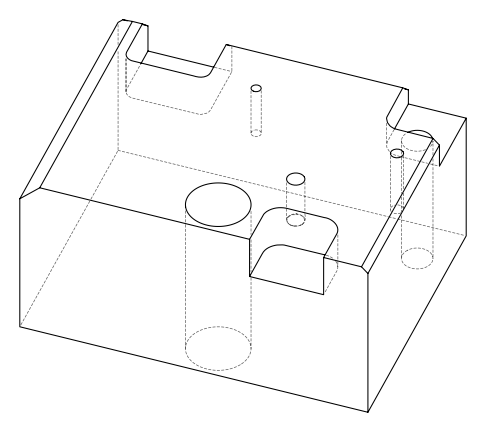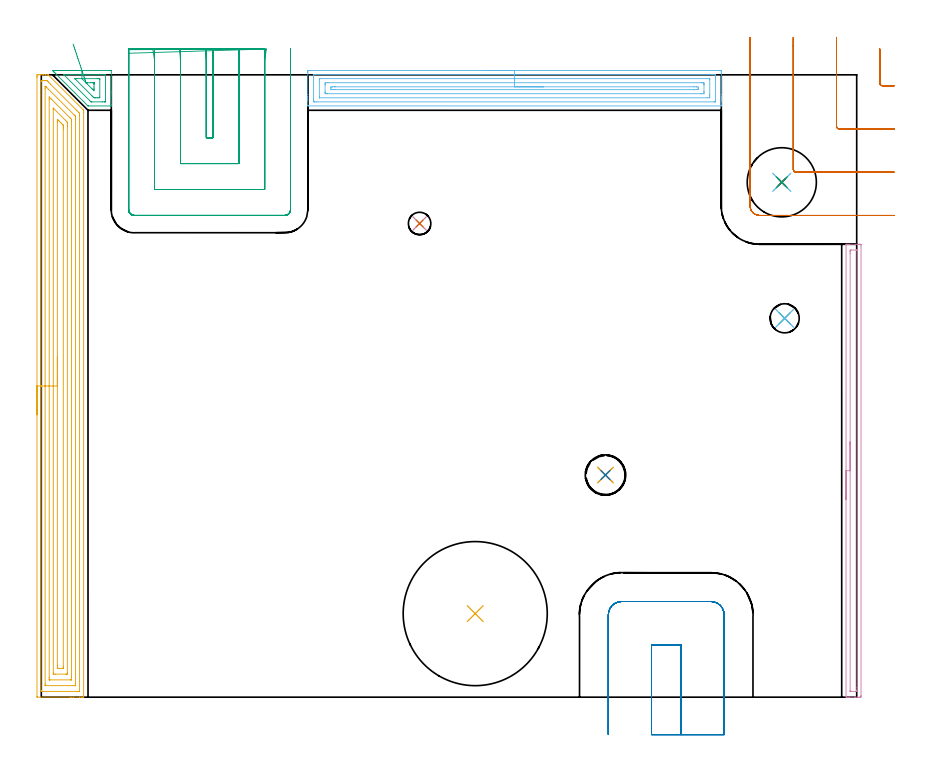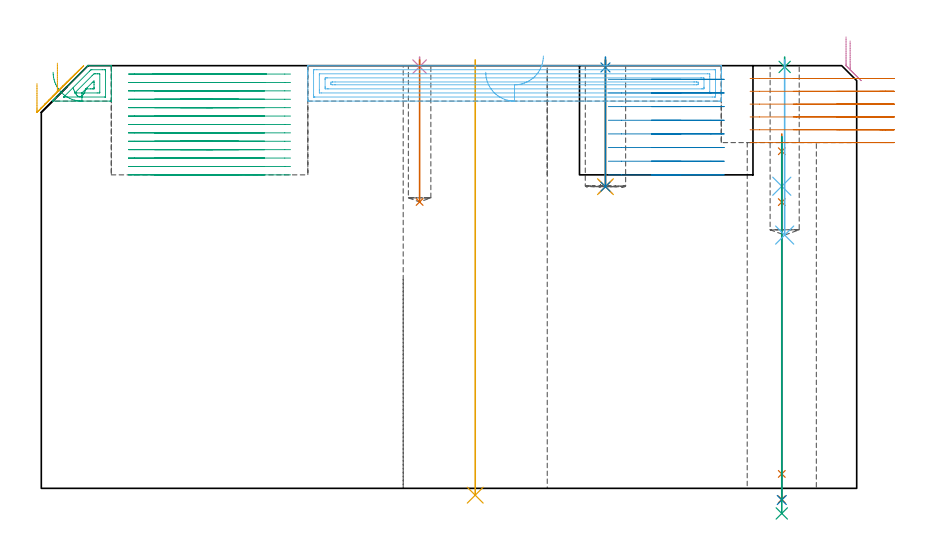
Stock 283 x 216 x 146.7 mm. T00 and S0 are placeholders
(PLAN: 21 operations, 13 tool changes, 48.7 min)
(1 SPOT_DRILL | STEP1HOLE_1 | NXT0321_9005460120000 | 0.05 min | 3197 mm3)
(2 SPOT_DRILL_1 | STEP1POCKET | NXT0321_9005460120000 | 0.03 min | 2 mm3)
(3 SPOT_DRILL_2 | STEP1POCKET_1 | NXT0321_9005460120000 | 0.03 min | 1 mm3)
(4 SPOT_DRILL_3 | STEP1POCKET_2 | NXT0321_9005460120000 | 0.03 min | 1 mm3)
(5 INDEXABLE_INSERT_DRILL_THROUGH_HOLE_FROM_SOLID | STEP1HOLE | NXT0302_038 | 0.61 min | 287987 mm3)
(6 DRILL_BLIND_HOLE_INTO_CENTER | STEP1HOLE_1 | NXT0301_072 | 0.08 min | 965 mm3)
(7 GUN_DRILL_THROUGH_HOLE | STEP1HOLE_1 | UGT0307_007 | 0.59 min | 8314 mm3)
(8 DRILL_TO_ENLARGE_THROUGH_HOLE | STEP1HOLE_1 | NXT0301_104 | 0.51 min | 10079 mm3)
(9 DRILL_TO_ENLARGE_THROUGH_HOLE_1 | STEP1HOLE_1 | UGT0301_057 | 0.53 min | 43771 mm3)
(10 DRILL_BLIND_HOLE_INTO_CENTER_1 | STEP1POCKET | NXT0301_049 | 0.18 min | 1952 mm3)
(11 DRILL_TO_ENLARGE_BLIND_HOLE | STEP1POCKET | UGT0301_374 | 0.18 min | 3608 mm3)
(12 DRILL_BLIND_HOLE_INTO_CENTER_2 | STEP1POCKET_1 | NXT0301_072 | 0.24 min | 4605 mm3)
(13 DRILL_BLIND_HOLE_INTO_CENTER_3 | STEP1POCKET_2 | NXT0301_049 | 0.2 min | 2211 mm3)
(14 BORE_BLIND_HOLE | STEP1POCKET | UGT0332_064 | 0.18 min | 888 mm3)
(15 AREA_MILL | FG_CHAMFER_SURFACE | UGT0205_001 | 0.79 min | 2307 mm3)
(16 AREA_MILL_1 | FG_CHAMFER_SURFACE_1 | UGT0205_001 | 2.7 min | 2172 mm3)
(17 AREA_MILL_2 | FG_CHAMFER_SURFACE_2 | UGT0205_001 | 10.46 min | 27466 mm3)
(18 AREA_MILL_3 | FG_CHAMFER_SURFACE_3 | UGT0205_001 | 5.95 min | 11860 mm3)
(19 MILL_CORNER_NOTCH_RECTANGULAR | CORNER_NOTCH_RECTANGULAR | UGT0201_094 | Follow Part, ap 5, ae 75% | 3.65 min | 60151 mm3)
(20 MILL_SLOT | SLOT_PARTIAL_RECTANGULAR | UGT0201_094 | Follow Part, ap 5, ae 75% | 4.24 min | 95107 mm3)
(21 MILL_SLOT_1 | SLOT_PARTIAL_RECTANGULAR_1 | NXT0201_011 | Follow Part, ap 3, ae 75% | 17.43 min | 139614 mm3)
(TOOL NXT0321_9005460120000 | NC Spot Drill, 142deg, 12mm, Carbide, Uncoated | D12 PA142 FL30 Z2)
(TOOL NXT0302_038 | Index. Insert Drill 50mm [880-D5000L50-04] | D50 PA176 FL200 Z2)
(TOOL NXT0301_072 | Carbide Drill 10.1mm [860.1-1010-051A1-MM 2214] | D10.1 PA140 FL71 Z2)
(TOOL UGT0307_007 | Gun Drill 10 mm | D10 PA130 FL24 Z1)
(TOOL NXT0301_104 | Carbide Drill 14mm [860.1-1400-112A1-MM 2214] | D14 PA140 FL123 Z2)
(TOOL UGT0301_057 | Twist Drill 24 mm | D24 PA118 FL160 Z2)
(TOOL NXT0301_049 | Carbide Drill 7.8mm [860.1-0780-039A1-MM 2214] | D7.8 PA140 FL53 Z2)
(TOOL UGT0301_374 | Twist Drill Flat Bottom 13 mm | D13 PA180 FL101 Z2)
(TOOL UGT0332_064 | 14 mm Boring Bar Slip Fit | D14)
(TOOL UGT0205_001 | Chamfer Mill 20 x 3 x 45 deg. | D20 FL50 Z2)
(TOOL UGT0201_094 | End mill 20 mm | D20 FL38 Z4)
(TOOL NXT0201_011 | ENDMILL 12mm [2P460-1200-NA 1630] | D12 FL38 Z6)
(OP 1 SPOT_DRILL)
G17 G21 G94 G90
T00 M6
G54
G17 G0 G90 X257. Y178.7 S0 M3
G43 Z156.7 H0
G94 G81 G98 Z117. F250. R123.
G80
M5
M2
(OP 2 SPOT_DRILL_1)
G17 G21 G94 G90
T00 M6
G54
G17 G0 G90 X195.8 Y77.1 S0 M3
G43 Z156.7 H0
G94 G81 G98 Z146.089 F250. R149.7
G80
M5
M2
(OP 3 SPOT_DRILL_2)
G17 G21 G94 G90
T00 M6
G54
G17 G0 G90 X258. Y131.5 S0 M3
G43 Z156.7 H0
G94 G81 G98 Z146.265 F250. R149.7
G80
M5
M2
(OP 4 SPOT_DRILL_3)
G17 G21 G94 G90
T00 M6
G54
G17 G0 G90 X131.3 Y164.4 S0 M3
G43 Z156.7 H0
G94 G81 G98 Z146.364 F250. R149.7
G80
M5
M2
(OP 5 INDEXABLE_INSERT_DRILL_THROUGH_HOLE_FROM_SOLID)
G17 G21 G94 G90
T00 M6
G54
G17 G0 G90 X150.6 Y29. S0 M3
G43 Z156.7 H1
G94 G81 G98 Z-2.373 F250. R148.7
G80
M5
M2
(OP 6 DRILL_BLIND_HOLE_INTO_CENTER)
G17 G21 G94 G90
T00 M6
G54
G17 G0 G90 X257. Y178.7 S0 M3
G43 Z156.7 H1
G94 G81 G98 Z104.85 F250. R122.
G80
M5
M2
(OP 7 GUN_DRILL_THROUGH_HOLE)
G17 G21 G94 G90
T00 M6
G54
G17 G0 G90 X257. Y178.7 M8
G43 Z156.7 H0
Z116.075
S716 M3
G94 G1 Z99.338 F125. M26
G4 X.084
Z5. F250.
G4 X.084
Z-3.832 F125.
G4 X.084
M5
M9
G0 Z116.075
Z156.7
M2
(OP 8 DRILL_TO_ENLARGE_THROUGH_HOLE)
G17 G21 G94 G90
T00 M6
G54
G17 G0 G90 X257. Y178.7 S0 M3
G43 Z156.7 H1
G94 G73 G98 Z-4.048 F250. Q13.783 R122.
G80
M5
M2
(OP 9 DRILL_TO_ENLARGE_THROUGH_HOLE_1)
G17 G21 G94 G90
T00 M6
G54
G17 G0 G90 X257. Y178.7 S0 M3
G43 Z156.7 H0
G94 G73 G98 Z-8.71 F250. Q21.452 R122.
G80
M5
M2
(OP 10 DRILL_BLIND_HOLE_INTO_CENTER_1)
G17 G21 G94 G90
T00 M6
G54
G17 G0 G90 X195.8 Y77.1 S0 M3
G43 Z156.7 H1
G94 G81 G98 Z104.7 F250. R148.7
G80
M5
M2
(OP 11 DRILL_TO_ENLARGE_BLIND_HOLE)
G17 G21 G94 G90
T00 M6
G54
G17 G0 G90 X195.8 Y77.1 S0 M3
G43 Z156.7 H0
G94 G73 G98 Z104.7 F250. Q10.5 R148.7
G80
M5
M2
(OP 12 DRILL_BLIND_HOLE_INTO_CENTER_2)
G17 G21 G94 G90
T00 M6
G54
G17 G0 G90 X258. Y131.5 S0 M3
G43 Z156.7 H1
G94 G81 G98 Z87.9 F250. R148.7
G80
M5
M2
(OP 13 DRILL_BLIND_HOLE_INTO_CENTER_3)
G17 G21 G94 G90
T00 M6
G54
G17 G0 G90 X131.3 Y164.4 S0 M3
G43 Z156.7 H1
G94 G81 G98 Z99.4 F250. R148.7
G80
M5
M2
(OP 14 BORE_BLIND_HOLE)
G17 G21 G94 G90
T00 M6
G54
G17 G0 G90 X195.8 Y77.1 S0 M3
G43 Z156.7 H0
G94 G85 G98 Z104.7 F250. R148.7
G80
M5
M2
(OP 15 AREA_MILL)
G17 G21 G94 G90
T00 M6
G54
G17 G0 G90 X4.1 Y217.5 S1061 M3
G43 Z156.7 H0
Z144.4
G94 G1 X4.138 Z143.528 F250.
X4.252 Z142.664
X4.441 Z141.812
X4.703 Z140.98
X5.037 Z140.174
X5.44 Z139.4
X5.908 Z138.664
X6.44 Z137.972
X7.029 Z137.329
X7.672 Z136.74
X8.364 Z136.208
X9.1 Z135.74
X9.874 Z135.337
X10.68 Z135.003
X11.512 Z134.741
X12.363 Z134.552
X13.228 Z134.438
X14.1 Z134.4
X23.819
X24.277 Y217.493 Z134.402
X24.29 Y217.491 Z134.405
X24.3 Y217.471 Z134.425
Y210.03 Z141.863
Y209.228 Z142.671
Y209.15 Z142.749
Y205.63 Z146.268
X24.298 Y205.273 Z146.625
X24.29 Y205.205 Z146.693
X24.261 Y205.2 Z146.7
X16.301
X16.2 Y205.198 Z146.694
X16.099 Y205.3 Z146.598
X5.209 Y216.19 Z135.707
X5.155 Y216.244 Z135.655
X4.97 Y216.43 Z135.469
X4.915 Y216.483 Z135.414
X4.863 Y216.536 Z135.363
X4.675 Y216.724 Z135.175
X4.622 Y216.776 Z135.121
X4.571 Y216.828 Z135.071
X4.381 Y217.019 Z134.88
X4.329 Y217.07 Z134.827
X4.181 Y217.219 Z134.681
X4.086 Y217.316 Z134.584
X3.919 Y217.492 Z134.406
X4.086 Y217.5 Z134.4
X14.1
Y216.086 Z135.814
X22.052 Y216.085 Z135.815
X22.158
X22.246 Y216.081 Z135.819
X22.284 Y216.079 Z135.821
X22.29 Y216.06 Z135.84
X22.294 Y216.032 Z135.868
X22.299 Y215.944 Z135.956
X22.3 Y207.144 Z144.756
X22.296 Y206.896 Z145.004
X22.291 Y206.732 Z145.168
X22.286 Y206.621 Z145.279
X22.246 Y206.619 Z145.281
X22.052 Y206.616 Z145.284
X21.947 Y206.615 Z145.285
X21.168 Y206.614 Z145.286
X17.529 Y206.615 Z145.285
X17.335 Y206.619 Z145.281
X17.243 Y206.621 Z145.279
X17.05 Y206.808 Z145.092
X16.751 Y207.1 Z144.8
X7.915 Y215.936 Z135.964
X7.825 Y216.032 Z135.868
X7.797 Y216.065 Z135.835
X7.789 Y216.079 Z135.821
X7.823 Y216.081 Z135.819
X7.915 Y216.084 Z135.816
X8.02 Y216.085 Z135.815
X14.1 Y216.086 Z135.814
Y214.672 Z137.228
X19.401 Y214.671 Z137.229
X20.046 Y214.668 Z137.232
X20.285 Y214.665 Z137.235
X20.299 Y214.43 Z137.47
X20.3 Y214.415 Z137.485
X20.299 Y208.256 Z143.644
X20.285 Y208.036 Z143.865
X19.643 Y208.03 Z143.87
X19.401 Y208.029 Z143.871
X18.759
X18.518 Y208.032 Z143.868
X18.28 Y208.035 Z143.865
X18.036 Y208.27 Z143.63
X17.634 Y208.666 Z143.234
X11.87 Y214.43 Z137.47
X11.718 Y214.585 Z137.315
X11.665 Y214.642 Z137.258
X11.646 Y214.664 Z137.236
X11.686 Y214.666 Z137.234
X11.847 Y214.67 Z137.23
X12.09 Y214.671 Z137.229
X12.333 Y214.672 Z137.228
X14.1
X15.513 Y213.252 Z138.648
X15.523
X15.867 Y213.256 Z138.644
X17.044 Y213.257 Z138.643
X17.634
X17.929 Y213.256 Z138.644
X18.269 Y213.252 Z138.648
X18.284 Y213.251 Z138.649
X18.29 Y213.24 Z138.66
X18.294 Y213.191 Z138.709
X18.298 Y213.09 Z138.81
X18.3 Y212.887 Z139.013
Y212.67 Z139.23
Y211.79 Z140.11
X18.299 Y211.128 Z140.772
X18.297 Y210.91 Z140.99
X18.29 Y210.479 Z141.421
X17.844 Y210.91 Z140.99
X17.634 Y211.116 Z140.784
X15.867 Y212.882 Z139.018
X15.662 Y213.089 Z138.811
X15.562 Y213.193 Z138.707
X15.516 Y213.245 Z138.655
X15.513 Y213.252 Z138.648
X15.306 Y213.876 Z138.076
X15.083 Y214.546 Z137.563
X14.847 Y215.256 Z137.114
X14.6 Y216. Z136.732
X14.343 Y216.773 Z136.419
X14.078 Y217.568 Z136.179
X13.808 Y218.381 Z136.012
X13.534 Y219.204 Z135.921
X13.259 Y220.032 Z135.906
X12.984 Y220.858 Z135.967
X12.713 Y221.675 Z136.103
X12.446 Y222.479 Z136.314
X12.185 Y223.261 Z136.598
X11.934 Y224.018 Z136.953
X11.693 Y224.742 Z137.376
X11.465 Y225.428 Z137.864
X11.251 Y226.071 Z138.413
X11.053 Y226.667 Z139.019
G0 Z156.7
M5
M2
(OP 16 AREA_MILL_1)
G17 G21 G94 G90
T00 M6
G54
G17 G0 G90 X279.3 Y68.6 S1061 M3
G43 Z156.7 H0
G94 G1 Y68.638 Z155.828 F250.
Y68.752 Z154.963
Y68.941 Z154.112
Y69.203 Z153.28
Y69.537 Z152.474
Y69.94 Z151.7
Y70.408 Z150.964
Y70.94 Z150.272
Y71.529 Z149.629
Y72.172 Z149.039
Y72.864 Z148.508
Y73.6 Z148.04
Y74.374 Z147.637
Y75.18 Z147.303
Y76.012 Z147.041
Y76.863 Z146.852
Y77.728 Z146.738
Y78.6 Z146.7
Y157.054
X279.302 Y157.19 Z146.688
X279.431 Y157.198 Z146.561
X279.566 Y157.2 Z146.433
X280.005 Z145.994
X280.583 Z145.412
X282.628 Z143.369
X283.217 Z142.777
X283.801 Z142.195
X284.095 Y157.197 Z141.9
X284.491 Y157.19 Z141.505
X284.496 Y157.014 Z141.502
X284.499 Y156.608 Z141.501
Y0.592
X284.496 Y0.186 Z141.502
X284.491 Y0.01 Z141.505
X284.095 Y0. Z141.9
X283.801 Z142.195
X283.217 Z142.777
X282.628 Z143.37
X282.339 Z143.658
X280.583 Z145.412
X280.005 Z145.994
X279.566 Z146.433
X279.431 Y0.002 Z146.561
X279.302 Y0.01 Z146.688
X279.3 Y0.147 Z146.7
Y78.6
X280.714 Z145.286
Y153.933
X280.716 Y154.69 Z145.284
X280.718 Y154.825 Z145.282
X280.728 Y155.19 Z145.272
X281.093 Y155.198 Z144.907
X282.847 Y155.2 Z143.153
X283.014 Y155.199 Z142.986
X283.04 Y155.198 Z142.96
X283.066 Y155.193 Z142.934
X283.079 Y155.188 Z142.921
X283.081 Y155.169 Z142.919
X283.085 Y154.959 Z142.915
X283.086 Y3.267 Z142.914
X283.084 Y2.51 Z142.916
X283.082 Y2.375 Z142.918
X283.072 Y2.01 Z142.928
X282.706 Y2.002 Z143.294
X280.952 Y2. Z145.048
X280.786 Y2.001 Z145.214
X280.76 Y2.002 Z145.24
X280.734 Y2.007 Z145.266
X280.721 Y2.012 Z145.279
X280.719 Y2.031 Z145.281
X280.715 Y2.241 Z145.285
X280.714 Y78.6 Z145.286
Y79.472 Z145.324
Y80.336 Z145.438
Y81.188 Z145.626
Y82.02 Z145.889
Y82.826 Z146.223
Y83.6 Z146.625
Y84.336 Z147.094
Y85.028 Z147.625
Y85.671 Z148.215
Y86.26 Z148.858
Y86.792 Z149.55
Y87.26 Z150.286
Y87.663 Z151.06
Y87.997 Z151.866
Y88.259 Z152.698
Y88.448 Z153.549
Y88.562 Z154.414
Y88.6 Z155.286
G0 Z156.7
M5
M2
(OP 17 AREA_MILL_2)
G17 G21 G94 G90
T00 M6
G54
G17 G0 G90 X-1.5 Y98. S1061 M3
G43 Z156.7 H0
Z140.5
G94 G1 Y98.038 Z139.628 F250.
Y98.152 Z138.764
Y98.341 Z137.912
Y98.603 Z137.08
Y98.937 Z136.274
Y99.34 Z135.5
Y99.809 Z134.764
Y100.34 Z134.072
Y100.929 Z133.429
Y101.572 Z132.84
Y102.264 Z132.308
Y103. Z131.84
Y103.774 Z131.437
Y104.58 Z131.103
Y105.412 Z130.841
Y106.264 Z130.652
Y107.128 Z130.538
Y108. Z130.5
Y215.069
X-1.499 Y215.41 Z130.501
X-1.493 Y215.953 Z130.502
X-1.49 Y215.992 Z130.504
X-0.951 Y216. Z131.042
X-0.351 Z131.646
X-0.063 Z131.933
X0.537 Z132.534
X0.825 Z132.821
X1.402 Z133.401
X1.471 Z133.47
X2.158 Z134.157
X2.316 Y215.999 Z134.315
X2.4 Y215.99 Z134.395
X2.488 Y215.913 Z134.487
X14.598 Y203.801 Z146.598
X14.695 Y203.695 Z146.691
X14.7 Y202.931 Z146.7
Y0.145
X14.697 Y0.01 Z146.688
X14.668 Y0.007 Z146.659
X14.344 Y0. Z146.343
X13.839 Z145.838
X13.263 Z145.258
X11.198 Z143.195
X10.598 Z142.592
X10.01 Z142.005
X-1.252 Y0.001 Z130.745
X-1.491 Y0.01 Z130.506
X-1.499 Y0.248 Z130.499
X-1.5 Y108. Z130.5
X-0.086 Z131.914
X-0.085 Y213.627 Z131.915
X-0.084 Y213.649 Z131.916
X-0.063 Y213.99 Z131.937
X0.456 Y213.998 Z132.456
X0.825 Y213.999 Z132.825
X1.342 Y214. Z133.342
X1.714 Y213.998 Z133.714
X1.838 Y213.995 Z133.838
X1.935 Y213.99 Z133.935
X2.014 Y213.924 Z134.014
X2.321 Y213.627 Z134.321
X2.602 Y213.348 Z134.602
X3.215 Y212.736 Z135.215
X12.375 Y203.575 Z144.375
X13.016 Y202.931 Z145.016
X13.263 Y202.675 Z145.263
X13.285 Y202.039 Z145.285
Y202.017
Y2.373
X13.284 Y2.351 Z145.284
X13.263 Y2.01 Z145.263
X12.744 Y2.002 Z144.744
X12.375 Y2.001 Z144.375
X11.858 Y2. Z143.858
X0.825 Y2.001 Z132.825
X0.306 Y2.003 Z132.306
X-0.063 Y2.01 Z131.937
X-0.084 Y2.373 Z131.916
X-0.085 Y2.395 Z131.915
X-0.086 Y108. Z131.914
X1.328 Z133.328
X1.329 Y211.339 Z133.329
X1.333 Y211.844 Z133.333
X1.335 Y211.952 Z133.335
X1.343 Y211.991 Z133.343
X1.376 Y211.994 Z133.376
X1.415 Y211.995 Z133.415
X1.49 Y211.99 Z133.49
X1.654 Y211.844 Z133.654
X1.714 Y211.786 Z133.714
X2.548 Y210.953 Z134.548
X11.486 Y202.015 Z143.486
X11.701 Y201.797 Z143.701
X11.808 Y201.686 Z143.808
X11.858 Y201.631 Z143.858
X11.864 Y201.534 Z143.864
X11.869 Y201.148 Z143.869
X11.871 Y200.762 Z143.871
Y4.661
X11.869 Y4.156 Z143.869
X11.867 Y4.06 Z143.867
X11.865 Y4.02 Z143.865
X11.796 Y4.01 Z143.796
X11.64 Y4.002 Z143.64
X11.486 Y4.001 Z143.486
X10.753 Y4. Z142.753
X1.559 Y4.001 Z133.559
X1.455 Y4.003 Z133.455
X1.373 Y4.008 Z133.373
X1.335 Y4.014 Z133.335
X1.333 Y4.028 Z133.333
X1.331 Y4.156 Z133.331
X1.329 Y4.542 Z133.329
X1.328 Y108. Z133.328
X2.743 Z134.743
Y207.387
X2.747 Y208.133 Z134.747
X2.75 Y208.279 Z134.75
X2.756 Y208.284 Z134.756
X2.768 Y208.279 Z134.768
X3.491 Y207.561 Z135.491
X3.664 Y207.387 Z135.664
X9.902 Y201.148 Z141.902
X10.096 Y200.948 Z142.096
X10.45 Y200.58 Z142.45
X10.455 Y200.4 Z142.455
X10.456 Y200.257 Z142.456
X10.457 Y199.506 Z142.457
Y6.83
X10.455 Y6.082 Z142.455
X10.453 Y6.03 Z142.453
X10.451 Y6.011 Z142.451
X10.432 Y6.009 Z142.432
X10.33 Y6.004 Z142.33
X10.123 Y6.001 Z142.123
X3.052 Z135.052
X2.864 Y6.003 Z134.864
X2.77 Y6.008 Z134.77
X2.752 Y6.01 Z134.752
X2.749 Y6.022 Z134.749
X2.747 Y6.057 Z134.747
X2.743 Y6.689 Z134.743
Y6.83
Y108.
X4.157 Z136.157
Y204.045
X4.159 Y204.268 Z136.159
X4.162 Y204.415 Z136.162
X4.164 Y204.426 Z136.164
X4.168 Y204.425 Z136.168
X4.196 Y204.402 Z136.196
X4.246 Y204.355 Z136.246
X8.345 Y200.257 Z140.345
X8.821 Y199.774 Z140.821
X9.022 Y199.568 Z141.022
X9.036 Y199.365 Z141.036
X9.039 Y199.146 Z141.039
X9.043 Y198.474 Z141.043
Y198.251
Y8.613
X9.042 Y8.391 Z141.042
X9.039 Y8.167 Z141.039
X9.036 Y8.027 Z141.036
X8.973 Y8.01 Z140.973
X8.821 Y8.006 Z140.821
X8.542 Y8.001 Z140.542
X4.989 Y8. Z136.989
X4.379 Y8.004 Z136.379
X4.176 Y8.008 Z136.176
X4.165 Y8.009 Z136.165
X4.162 Y8.044 Z136.162
X4.159 Y8.122 Z136.159
X4.157 Y8.241 Z136.157
Y8.39
Y108.
X5.571 Z137.571
Y199.365
X5.572 Y199.951 Z137.572
X5.575 Y200.257 Z137.575
X5.578 Y200.549 Z137.578
X5.889 Y200.257 Z137.889
X6.156 Y199.994 Z138.156
X6.787 Y199.365 Z138.787
X7.044 Y199.108 Z139.044
X7.36 Y198.79 Z139.36
X7.517 Y198.628 Z139.517
X7.594 Y198.546 Z139.594
X7.622 Y198.508 Z139.622
X7.623 Y198.474 Z139.623
X7.628 Y197.888 Z139.628
X7.629 Y197.582 Z139.629
Y196.996
Y10.7
X7.627 Y10.395 Z139.627
X7.624 Y10.102 Z139.624
X7.622 Y10.032 Z139.622
X7.613 Y10.01 Z139.613
X7.569 Y10.007 Z139.569
X7.436 Y10.002 Z139.436
X6.156 Y10.001 Z138.156
X5.659 Y10.003 Z137.659
X5.588 Y10.01 Z137.588
X5.578 Y10.013 Z137.578
X5.576 Y10.034 Z137.576
X5.573 Y10.089 Z137.573
X5.572 Y10.395 Z137.572
X5.571 Y10.982 Z137.571
Y108.
Y108.872 Z137.609
Y109.737 Z137.723
Y110.588 Z137.912
Y111.42 Z138.174
Y112.226 Z138.508
Y113. Z138.911
Y113.736 Z139.38
Y114.428 Z139.911
Y115.071 Z140.5
Y115.66 Z141.143
Y116.192 Z141.835
Y116.66 Z142.571
Y117.063 Z143.345
Y117.397 Z144.151
Y117.659 Z144.983
Y117.848 Z145.835
Y117.962 Z146.7
Y118. Z147.571
G0 Z156.7
M5
M2
(OP 18 AREA_MILL_3)
G17 G21 G94 G90
T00 M6
G54
G17 G0 G90 X154.25 Y217.5 S1061 M3
G43 Z156.7 H0
Z144.4
G94 G1 X154.288 Z143.528 F250.
X154.402 Z142.663
X154.591 Z141.812
X154.853 Z140.98
X155.187 Z140.174
X155.59 Z139.4
X156.058 Z138.664
X156.59 Z137.972
X157.179 Z137.329
X157.822 Z136.739
X158.514 Z136.208
X159.25 Z135.74
X160.024 Z135.337
X160.83 Z135.003
X161.662 Z134.741
X162.514 Z134.552
X163.378 Z134.438
X164.25 Z134.4
X234.997
X235.432 Y217.499 Z134.401
X235.862 Y217.495 Z134.403
X235.991 Y217.491 Z134.405
X235.995 Y217.07 Z134.827
X236. Y216.508 Z135.389
Y209.15 Z142.744
Y208.514 Z143.384
Y208.27 Z143.627
Y207.634 Z144.263
Y207.39 Z144.506
Y206.904 Z144.995
X235.999 Y205.436 Z146.462
X235.99 Y205.206 Z146.692
X235.877 Y205.2 Z146.7
X92.623
X92.51 Y205.206 Z146.692
X92.5 Y205.438 Z146.461
Y206.904 Z144.995
Y207.39 Z144.506
Y207.634 Z144.263
Y208.27 Z143.627
Y208.514 Z143.384
Y209.15 Z142.744
Y216.751 Z135.145
X92.504 Y217.07 Z134.827
X92.509 Y217.491 Z134.405
X92.638 Y217.495 Z134.403
X93.068 Y217.5 Z134.4
X164.25
Y216.086 Z135.814
X232.868
X233.652 Y216.085 Z135.815
X233.76 Y216.084 Z135.816
X233.986 Y216.079 Z135.821
X233.991 Y216.007 Z135.893
X233.998 Y215.848 Z136.052
X234. Y215.31 Z136.59
Y214.966 Z136.934
X233.999 Y207.39 Z144.51
X233.998 Y207.049 Z144.851
X233.99 Y206.703 Z145.197
X233.986 Y206.621 Z145.279
X233.946 Y206.619 Z145.281
X233.849 Y206.616 Z145.284
X233.652 Y206.615 Z145.285
X233.547 Y206.614 Z145.286
X95.632
X94.848 Y206.615 Z145.285
X94.741 Y206.616 Z145.284
X94.514 Y206.621 Z145.279
X94.509 Y206.694 Z145.206
X94.502 Y206.852 Z145.048
X94.501 Y207.39 Z144.51
X94.5 Y207.734 Z144.166
X94.501 Y215.31 Z136.59
X94.502 Y215.652 Z136.248
X94.51 Y215.997 Z135.903
X94.514 Y216.079 Z135.821
X94.554 Y216.081 Z135.819
X94.651 Y216.084 Z135.816
X94.848 Y216.085 Z135.815
X94.953 Y216.086 Z135.814
X164.25
Y214.672 Z137.228
X231.873 Y214.671 Z137.229
X231.954 Y214.669 Z137.231
X231.982 Y214.667 Z137.233
X231.99 Y214.665 Z137.235
X231.993 Y214.639 Z137.261
X231.997 Y214.555 Z137.345
X232. Y214.43 Z137.47
Y214.304 Z137.596
Y209.025 Z142.875
X231.998 Y208.27 Z143.63
X231.995 Y208.149 Z143.751
X231.986 Y208.036 Z143.864
X231.873 Y208.034 Z143.866
X231.227 Y208.029 Z143.871
X96.627
X96.546 Y208.031 Z143.869
X96.518 Y208.033 Z143.867
X96.51 Y208.035 Z143.865
X96.507 Y208.061 Z143.839
X96.503 Y208.145 Z143.755
X96.501 Y208.27 Z143.63
X96.5 Y208.396 Z143.504
Y213.676 Z138.224
X96.502 Y214.43 Z137.47
X96.505 Y214.551 Z137.349
X96.514 Y214.665 Z137.235
X96.627 Y214.666 Z137.234
X97.273 Y214.671 Z137.229
X164.25 Y214.672 Z137.228
Y213.257 Z138.643
X229.204
X229.501 Y213.256 Z138.644
X229.906 Y213.25 Z138.65
X229.99 Y213.237 Z138.663
X229.995 Y213.083 Z138.817
X230. Y212.763 Z139.137
Y212.67 Z139.23
Y210.123 Z141.777
X229.999 Y210.03 Z141.87
X229.992 Y209.636 Z142.264
X229.986 Y209.45 Z142.45
X229.794 Y209.446 Z142.454
X229.204 Y209.443 Z142.457
X228.908
X99.296
X98.999 Y209.444 Z142.456
X98.594 Y209.45 Z142.45
X98.51 Y209.463 Z142.437
X98.505 Y209.617 Z142.283
X98.5 Y209.938 Z141.962
Y210.03 Z141.87
Y212.578 Z139.322
X98.501 Y212.67 Z139.23
X98.508 Y213.064 Z138.836
X98.514 Y213.25 Z138.65
X98.706 Y213.254 Z138.646
X99.296 Y213.257 Z138.643
X99.592
X164.25
Y211.843 Z140.057
X226.534
X227.373 Y211.84 Z140.06
X227.424 Y211.838 Z140.062
X227.99 Y211.79 Z140.11
X227.995 Y211.226 Z140.674
X227.99 Y210.91 Z140.99
X227.472 Y210.862 Z141.038
X227.424 Y210.86 Z141.04
X226.588 Y210.857 Z141.043
X226.534
X101.966
X101.127 Y210.86 Z141.04
X101.076 Y210.863 Z141.037
X100.51 Y210.91 Z140.99
X100.505 Y211.475 Z140.425
X100.51 Y211.79 Z140.11
X101.028 Y211.838 Z140.062
X101.076 Y211.84 Z140.06
X101.912 Y211.843 Z140.057
X101.966
X164.25
X165.122 Z140.095
X165.986 Z140.209
X166.838 Z140.398
X167.67 Z140.66
X168.476 Z140.994
X169.25 Z141.397
X169.986 Z141.865
X170.678 Z142.396
X171.321 Z142.986
X171.91 Z143.629
X172.442 Z144.321
X172.91 Z145.057
X173.313 Z145.831
X173.647 Z146.637
X173.909 Z147.469
X174.098 Z148.32
X174.212 Z149.185
X174.25 Z150.057
G0 Z156.7
M5
M2
(OP 19 MILL_CORNER_NOTCH_RECTANGULAR)
G17 G21 G94 G90
T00 M6
G54
G17 G0 G90 X291. Y225. S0 M3
G43 Z156.7 H0
Z142.25
G94 G1 Y222. F250.
Y213.195 F500.
G3 X291.995 Y212.2 R1.
G1 X293.
X296. F250.
G0 Z156.7
X276. Y229.
Z142.25
G1 Y226.
Y198.196 F500.
G3 X276.996 Y197.2 R1.
G1 X293.
X296. F250.
G0 Z156.7
X261. Y229.
Z142.25
G1 Y226.
Y183.196 F500.
G3 X261.996 Y182.2 R1.
G1 X293.
X296. F250.
G0 Z156.7
X246. Y229.
Z142.25
G1 Y226.
Y170.5 F500.
G3 X249.3 Y167.2 R3.3
G1 X293.
X296. F250.
G0 Z156.7
X291. Y225.
Z137.8
G1 Y222.
Y213.195 F500.
G3 X291.995 Y212.2 R1.
G1 X293.
X296. F250.
G0 Z156.7
X276. Y229.
Z137.8
G1 Y226.
Y198.196 F500.
G3 X276.996 Y197.2 R1.
G1 X293.
X296. F250.
G0 Z156.7
X261. Y229.
Z137.8
G1 Y226.
Y183.196 F500.
G3 X261.996 Y182.2 R1.
G1 X293.
X296. F250.
G0 Z156.7
X246. Y229.
Z137.8
G1 Y226.
Y170.5 F500.
G3 X249.3 Y167.2 R3.3
G1 X293.
X296. F250.
G0 Z156.7
X291. Y225.
Z133.35
G1 Y222.
Y213.195 F500.
G3 X291.995 Y212.2 R1.
G1 X293.
X296. F250.
G0 Z156.7
X276. Y229.
Z133.35
G1 Y226.
Y198.196 F500.
G3 X276.996 Y197.2 R1.
G1 X293.
X296. F250.
G0 Z156.7
X261. Y229.
Z133.35
G1 Y226.
Y183.196 F500.
G3 X261.996 Y182.2 R1.
G1 X293.
X296. F250.
G0 Z156.7
X246. Y229.
Z133.35
G1 Y226.
Y170.5 F500.
G3 X249.3 Y167.2 R3.3
G1 X293.
X296. F250.
G0 Z156.7
X291. Y225.
Z128.9
G1 Y222.
Y213.195 F500.
G3 X291.995 Y212.2 R1.
G1 X293.
X296. F250.
G0 Z156.7
X276. Y229.
Z128.9
G1 Y226.
Y198.196 F500.
G3 X276.996 Y197.2 R1.
G1 X293.
X296. F250.
G0 Z156.7
X261. Y229.
Z128.9
G1 Y226.
Y183.196 F500.
G3 X261.996 Y182.2 R1.
G1 X293.
X296. F250.
G0 Z156.7
X246. Y229.
Z128.9
G1 Y226.
Y170.5 F500.
G3 X249.3 Y167.2 R3.3
G1 X293.
X296. F250.
G0 Z156.7
X291. Y225.
Z124.45
G1 Y222.
Y213.195 F500.
G3 X291.995 Y212.2 R1.
G1 X293.
X296. F250.
G0 Z156.7
X276. Y229.
Z124.45
G1 Y226.
Y198.196 F500.
G3 X276.996 Y197.2 R1.
G1 X293.
X296. F250.
G0 Z156.7
X261. Y229.
Z124.45
G1 Y226.
Y183.196 F500.
G3 X261.996 Y182.2 R1.
G1 X293.
X296. F250.
G0 Z156.7
X246. Y229.
Z124.45
G1 Y226.
Y170.5 F500.
G3 X249.3 Y167.2 R3.3
G1 X293.
X296. F250.
G0 Z156.7
X291. Y225.
Z120.
G1 Y222.
Y213.195 F500.
G3 X291.995 Y212.2 R1.
G1 X293.
X296. F250.
G0 Z156.7
X276. Y229.
Z120.
G1 Y226.
Y198.196 F500.
G3 X276.996 Y197.2 R1.
G1 X293.
X296. F250.
G0 Z156.7
X261. Y229.
Z120.
G1 Y226.
Y183.196 F500.
G3 X261.996 Y182.2 R1.
G1 X293.
X296. F250.
G0 Z156.7
X246. Y229.
Z120.
G1 Y226.
Y170.5 F500.
G3 X249.3 Y167.2 R3.3
G1 X293.
X296. F250.
G0 Z156.7
M5
M2
(OP 20 MILL_SLOT)
G17 G21 G94 G90
T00 M6
G54
G17 G0 G90 X222. Y-13. S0 M3
G43 Z156.7 H0
Z141.962
G94 G1 Y-10. F250.
Y18.2 F500.
X211.8
Y-10.
Y-13. F250.
X237.
Y-10.
Y28.6 F500.
G3 X232.4 Y33.2 R4.6
G1 X201.4
G3 X196.8 Y28.6 R4.6
G1 Y-10.
Y-13. F250.
G0 X222. Z137.225
G1 Y-10.
Y18.2 F500.
X211.8
Y-10.
Y-13. F250.
X237.
Y-10.
Y28.6 F500.
G3 X232.4 Y33.2 R4.6
G1 X201.4
G3 X196.8 Y28.6 R4.6
G1 Y-10.
Y-13. F250.
G0 X222. Z132.487
G1 Y-10.
Y18.2 F500.
X211.8
Y-10.
Y-13. F250.
X237.
Y-10.
Y28.6 F500.
G3 X232.4 Y33.2 R4.6
G1 X201.4
G3 X196.8 Y28.6 R4.6
G1 Y-10.
Y-13. F250.
G0 X222. Z127.75
G1 Y-10.
Y18.2 F500.
X211.8
Y-10.
Y-13. F250.
X237.
Y-10.
Y28.6 F500.
G3 X232.4 Y33.2 R4.6
G1 X201.4
G3 X196.8 Y28.6 R4.6
G1 Y-10.
Y-13. F250.
G0 X222. Z123.012
G1 Y-10.
Y18.2 F500.
X211.8
Y-10.
Y-13. F250.
X237.
Y-10.
Y28.6 F500.
G3 X232.4 Y33.2 R4.6
G1 X201.4
G3 X196.8 Y28.6 R4.6
G1 Y-10.
Y-13. F250.
G0 X222. Z118.275
G1 Y-10.
Y18.2 F500.
X211.8
Y-10.
Y-13. F250.
X237.
Y-10.
Y28.6 F500.
G3 X232.4 Y33.2 R4.6
G1 X201.4
G3 X196.8 Y28.6 R4.6
G1 Y-10.
Y-13. F250.
G0 X222. Z113.537
G1 Y-10.
Y18.2 F500.
X211.8
Y-10.
Y-13. F250.
X237.
Y-10.
Y28.6 F500.
G3 X232.4 Y33.2 R4.6
G1 X201.4
G3 X196.8 Y28.6 R4.6
G1 Y-10.
Y-13. F250.
G0 X222. Z108.8
G1 Y-10.
Y18.2 F500.
X211.8
Y-10.
Y-13. F250.
X237.
Y-10.
Y28.6 F500.
G3 X232.4 Y33.2 R4.6
G1 X201.4
G3 X196.8 Y28.6 R4.6
G1 Y-10.
Y-13. F250.
G0 Z156.7
M5
M2
(OP 21 MILL_SLOT_1)
G17 G21 G94 G90
T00 M6
G54
G17 G0 G90 X57.088 Y224.995 S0 M3
G43 Z156.7 H1
Z143.785
G94 G1 X57.257 Y222. F250.
G2 X57.3 Y220.481 R27. F500.
G1 Y194.2
X59.5
Y220.483
G2 X59.543 Y222. R27.
G1 X59.711 Y224.995 F250.
X47.983 Y224.989
X48.236 Y222.
G2 X48.3 Y220.481 R18. F500.
G1 Y185.2
X68.5
Y220.483
G2 X68.564 Y222. R18.
G1 X68.817 Y224.989 F250.
X38.665 Y224.957
X39.171 Y222.
G2 X39.3 Y220.481 R9. F500.
G1 Y176.2
X77.5
Y220.483
G2 X77.629 Y222. R9.
G1 X78.134 Y224.957 F250.
X30.3 Y223.481
Y220.481
Y169.2 F500.
G3 X32.3 Y167.2 R2.
G1 X84.5
G3 X86.5 Y169.2 R2.
G1 Y220.483
Y223.483 F250.
G0 X57.267 Y225. Z140.869
G1 X57.298 Y222.
G2 X57.3 Y221.715 R27. F500.
G1 Y194.2
X59.5
Y221.715
G2 X59.502 Y222. R27.
G1 X59.533 Y225. F250.
X48.25
X48.298 Y222.
G2 X48.3 Y221.715 R18. F500.
G1 Y185.2
X68.5
Y221.715
G2 X68.502 Y222. R18.
G1 X68.55 Y225. F250.
X39.2 Y224.998
X39.295 Y222.
G2 X39.3 Y221.715 R9. F500.
G1 Y176.2
X77.5
Y221.715
G2 X77.505 Y222. R9.
G1 X77.6 Y224.998 F250.
X30.3 Y224.715
Y221.715
Y169.2 F500.
G3 X32.3 Y167.2 R2.
G1 X84.5
G3 X86.5 Y169.2 R2.
G1 Y221.715
Y224.715 F250.
G0 X57.3 Y225. Z137.954
G1 Y222.
Y194.2 F500.
X59.5
Y222.
Y225. F250.
X48.3
Y222.
Y185.2 F500.
X68.5
Y222.
Y225. F250.
X39.3
Y222.
Y176.2 F500.
X77.5
Y222.
Y225. F250.
X30.3
Y222.
Y169.2 F500.
G3 X32.3 Y167.2 R2.
G1 X84.5
G3 X86.5 Y169.2 R2.
G1 Y222.
Y225. F250.
G0 X57.3 Z135.038
G1 Y222.
Y194.2 F500.
X59.5
Y222.
Y225. F250.
X48.3
Y222.
Y185.2 F500.
X68.5
Y222.
Y225. F250.
X39.3
Y222.
Y176.2 F500.
X77.5
Y222.
Y225. F250.
X30.3
Y222.
Y169.2 F500.
G3 X32.3 Y167.2 R2.
G1 X84.5
G3 X86.5 Y169.2 R2.
G1 Y222.
Y225. F250.
G0 X57.3 Z132.123
G1 Y222.
Y194.2 F500.
X59.5
Y222.
Y225. F250.
X48.3
Y222.
Y185.2 F500.
X68.5
Y222.
Y225. F250.
X39.3
Y222.
Y176.2 F500.
X77.5
Y222.
Y225. F250.
X30.3
Y222.
Y169.2 F500.
G3 X32.3 Y167.2 R2.
G1 X84.5
G3 X86.5 Y169.2 R2.
G1 Y222.
Y225. F250.
G0 X57.3 Z129.208
G1 Y222.
Y194.2 F500.
X59.5
Y222.
Y225. F250.
X48.3
Y222.
Y185.2 F500.
X68.5
Y222.
Y225. F250.
X39.3
Y222.
Y176.2 F500.
X77.5
Y222.
Y225. F250.
X30.3
Y222.
Y169.2 F500.
G3 X32.3 Y167.2 R2.
G1 X84.5
G3 X86.5 Y169.2 R2.
G1 Y222.
Y225. F250.
G0 X57.3 Z126.292
G1 Y222.
Y194.2 F500.
X59.5
Y222.
Y225. F250.
X48.3
Y222.
Y185.2 F500.
X68.5
Y222.
Y225. F250.
X39.3
Y222.
Y176.2 F500.
X77.5
Y222.
Y225. F250.
X30.3
Y222.
Y169.2 F500.
G3 X32.3 Y167.2 R2.
G1 X84.5
G3 X86.5 Y169.2 R2.
G1 Y222.
Y225. F250.
G0 X57.3 Z123.377
G1 Y222.
Y194.2 F500.
X59.5
Y222.
Y225. F250.
X48.3
Y222.
Y185.2 F500.
X68.5
Y222.
Y225. F250.
X39.3
Y222.
Y176.2 F500.
X77.5
Y222.
Y225. F250.
X30.3
Y222.
Y169.2 F500.
G3 X32.3 Y167.2 R2.
G1 X84.5
G3 X86.5 Y169.2 R2.
G1 Y222.
Y225. F250.
G0 X57.3 Z120.462
G1 Y222.
Y194.2 F500.
X59.5
Y222.
Y225. F250.
X48.3
Y222.
Y185.2 F500.
X68.5
Y222.
Y225. F250.
X39.3
Y222.
Y176.2 F500.
X77.5
Y222.
Y225. F250.
X30.3
Y222.
Y169.2 F500.
G3 X32.3 Y167.2 R2.
G1 X84.5
G3 X86.5 Y169.2 R2.
G1 Y222.
Y225. F250.
G0 X57.3 Z117.546
G1 Y222.
Y194.2 F500.
X59.5
Y222.
Y225. F250.
X48.3
Y222.
Y185.2 F500.
X68.5
Y222.
Y225. F250.
X39.3
Y222.
Y176.2 F500.
X77.5
Y222.
Y225. F250.
X30.3
Y222.
Y169.2 F500.
G3 X32.3 Y167.2 R2.
G1 X84.5
G3 X86.5 Y169.2 R2.
G1 Y222.
Y225. F250.
G0 X57.3 Z114.631
G1 Y222.
Y194.2 F500.
X59.5
Y222.
Y225. F250.
X48.3
Y222.
Y185.2 F500.
X68.5
Y222.
Y225. F250.
X39.3
Y222.
Y176.2 F500.
X77.5
Y222.
Y225. F250.
X30.3
Y222.
Y169.2 F500.
G3 X32.3 Y167.2 R2.
G1 X84.5
G3 X86.5 Y169.2 R2.
G1 Y222.
Y225. F250.
G0 X57.3 Z111.715
G1 Y222.
Y194.2 F500.
X59.5
Y222.
Y225. F250.
X48.3
Y222.
Y185.2 F500.
X68.5
Y222.
Y225. F250.
X39.3
Y222.
Y176.2 F500.
X77.5
Y222.
Y225. F250.
X30.3
Y222.
Y169.2 F500.
G3 X32.3 Y167.2 R2.
G1 X84.5
G3 X86.5 Y169.2 R2.
G1 Y222.
Y225. F250.
G0 X57.3 Z108.8
G1 Y222.
Y194.2 F500.
X59.5
Y222.
Y225. F250.
X48.3
Y222.
Y185.2 F500.
X68.5
Y222.
Y225. F250.
X39.3
Y222.
Y176.2 F500.
X77.5
Y222.
Y225. F250.
X30.3
Y222.
Y169.2 F500.
G3 X32.3 Y167.2 R2.
G1 X84.5
G3 X86.5 Y169.2 R2.
G1 Y222.
Y225. F250.
G0 Z156.7
M5
M2
